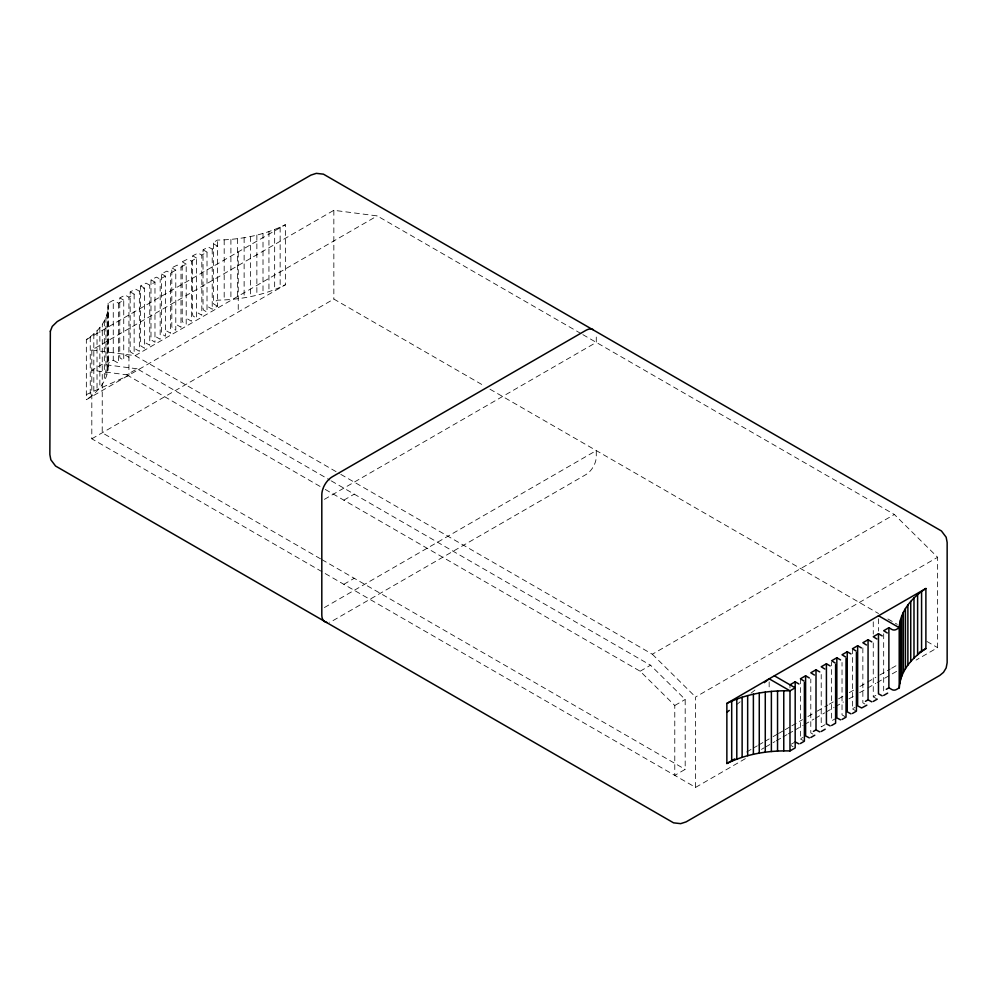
<?xml version="1.0" encoding="UTF-8"?>
<svg xmlns="http://www.w3.org/2000/svg" width="997" height="997" viewBox="0 0 997 997"><rect width="100%" height="100%" fill="white"/><g stroke="black" fill="none" stroke-linecap="round" stroke-linejoin="round"><path stroke-width="0.75" stroke-dasharray="4.99 3.74" d="M107.888 310.341L108.125 303.163L113.259 300.284L118.531 303.163L123.74 300.159L123.74 360.266L120.151 358.023L119.752 356.552L119.752 297.866L125.211 295.162L128.937 297.156L134.146 294.152L134.146 354.259L130.557 352.016L130.158 350.545L130.158 291.847L135.617 289.155L139.356 291.149L144.553 288.145L144.553 348.24L140.963 346.009L140.577 344.538L140.577 285.84L146.023 283.148L149.762 285.142L154.971 282.126L154.971 342.233L151.382 340.002L150.983 338.531L150.983 279.833L156.442 277.141L160.168 279.123L165.377 276.119L165.377 336.226L161.788 333.983L161.389 332.512L161.389 273.826L166.848 271.122L170.587 273.116L175.784 270.112L175.784 330.219L172.194 327.976L171.808 326.505L171.808 267.807L177.254 265.115L180.993 267.109L186.202 264.105L186.202 324.199L182.601 321.969L182.214 320.498L182.214 261.8L187.673 259.108L191.399 261.102L196.608 258.086L196.608 318.193L193.019 315.962L192.62 314.479L192.62 255.793L198.079 253.101L201.818 255.082L207.015 252.079L207.015 312.186L203.425 309.942L203.027 308.472L203.027 249.786L208.485 247.082L212.224 249.076L217.433 246.072L214.305 244.265A2.941 1.695 0 0 1 213.832 242.221L217.433 240.065C240.775 239.629 264.367 235.192 285.366 224.699L285.366 284.806L86.34 399.71L86.34 339.603C96.572 332.811 105.869 322.878 107.888 310.341L107.888 370.448C105.869 382.985 96.572 392.918 86.34 399.71M107.888 370.448L108.224 306.764M736.534 704.667L740.16 701.788M751.04 693.177L755.863 689.338M108.224 366.859L108.125 363.269L113.259 360.229L113.259 300.284M86.34 339.603L285.366 224.699M746.691 751.975L757.271 745.831M758.592 745.058L763.876 741.98M765.198 741.22L769.161 738.914M745.345 758.667L695.594 787.393L91.811 438.805L91.811 350.034L333.845 210.305L377.215 215.913L581.5 333.858M208.485 307.026L212.224 309.182L217.433 306.179L217.433 240.065M91.811 350.034L135.168 355.642L377.215 215.913M137.125 368.79L102.217 364.279L91.811 370.286L126.719 374.81L137.125 368.79L329.982 480.13M91.811 438.805L333.845 299.063L484.579 386.088M324.399 499.36L596.281 342.395L596.281 336.388A14.718 8.499 -60 0 0 595.932 333.472M343.84 500.158L354.247 494.151M343.84 584.304L354.247 578.297M324.399 607.547L596.281 450.582L596.281 456.589A14.718 8.499 -60 0 1 585.875 474.622L332.213 621.069A14.718 8.499 -60 0 1 329.521 622.215M340.812 474.373L652.337 654.231L894.371 514.489L937.629 557.273L937.629 647.651L916.118 660.076M640.136 671.218L650.543 665.211L685.188 699.47L685.188 769.36L674.782 775.367L674.782 705.49L640.136 671.218L324.96 489.265M674.782 705.49L685.188 699.47M695.594 787.393L695.594 697.015L937.629 557.273M773.161 736.596L777.174 734.291M778.507 733.518L783.841 730.427M785.175 729.667L790.521 726.576M791.855 725.804L802.523 719.647M807.869 716.569L815.87 711.945M817.204 711.173L827.884 705.004M829.217 704.231L833.23 701.925M838.564 698.835L843.898 695.756M849.245 692.678L854.579 689.6M859.913 686.509L875.865 677.299M761.484 749.358L764.176 747.8M765.522 747.027L774.931 741.594M776.277 740.808L781.66 737.705M782.994 736.933L787.032 734.602M788.378 733.829L793.762 730.714M795.108 729.941L803.171 725.28M804.517 724.507L813.926 719.074M815.272 718.301L824.681 712.867M826.027 712.082L834.09 707.434M835.436 706.649L843.512 702M848.883 698.897L854.267 695.781M859.638 692.678L866.368 688.802M867.714 688.017L875.777 683.369M877.123 682.584L897.3 670.944M791.282 744.173L793.886 742.665M800.392 678.807L800.392 738.914L802.996 737.406M825.117 724.632L821.216 726.888L821.216 674.495M836.832 717.877L831.623 720.881L831.623 662.32M852.447 648.76L852.447 708.855L855.04 707.359M873.26 642.903L873.26 696.841L875.865 695.333M879.79 675.044L890.321 668.999M891.642 668.252L896.914 665.223M217.433 306.179L214.305 304.372A2.941 1.695 0 0 1 214.305 301.966L217.433 300.159C240.775 299.736 264.367 295.299 285.366 284.806M86.34 394.613L128.937 375.296L128.937 297.156M582.846 334.631L894.371 514.489M489.963 389.191L878.507 613.516M887.903 618.95L897.312 624.371M926.886 641.445L937.629 647.651M203.425 250.01L207.015 252.079M193.019 256.017L196.608 258.086M182.601 262.024L186.202 264.105M172.194 268.043L175.784 270.112M161.788 274.05L165.377 276.119M151.382 280.057L154.971 282.126M873.26 696.841L876.388 698.635M198.079 313.033L201.818 315.189L201.818 255.082M140.963 286.064L144.553 288.145M864.935 704.044L862.854 702.848L862.854 645.832M187.673 319.04L191.399 321.196L191.399 261.102M130.557 292.084L134.146 294.152M852.447 708.855L855.563 710.662M177.254 325.059L180.993 327.215L180.993 267.109M120.151 298.091L123.74 300.159M845.157 716.669L842.029 714.874L842.029 662.469M166.848 331.066L170.587 333.222L170.587 273.116M156.442 337.073L160.168 339.229L160.168 279.123M146.023 343.08L149.762 345.236L149.762 285.142M812.879 734.104L810.798 732.895L810.798 678.957M135.617 349.1L139.356 351.256L139.356 291.149M800.392 738.914L803.52 740.709M135.168 355.642L339.466 473.6M125.211 355.106L128.937 357.262M791.02 745.519L793.101 746.728M331.328 480.915L650.543 665.211M113.259 360.229L118.531 363.269L118.531 303.163M126.719 374.81L323.614 488.48M320.56 558.843L102.217 432.785L102.292 324.299M321.906 559.616L685.188 769.36M652.337 654.231L695.594 697.015M883.678 633.805L883.678 690.821M878.469 618.776L878.469 631.113M873.26 621.792L873.26 634.117M789.985 684.814L789.985 687.893M769.161 681.886L769.161 689.588M333.845 210.305L333.845 299.063M280.145 227.191L280.145 287.298M274.661 229.484L274.661 289.591M268.941 231.566L268.941 291.672M263.009 233.448L263.009 293.542M256.865 235.093L256.865 295.199M250.571 236.526L250.571 296.62M244.128 237.71L244.128 297.816M238.246 252.079L238.246 312.186M237.56 238.669L237.56 298.764M230.905 239.38L230.905 299.474M224.188 239.841L224.188 299.947M213.445 243.069L213.445 303.163M212.224 249.076L212.224 309.182M108.125 303.163L108.125 363.269M107.128 313.905L107.128 374.012M105.931 317.432L105.931 377.539M104.324 320.897L104.324 381.004M99.85 327.602L99.85 387.708M97.033 330.805L97.033 390.899M93.818 333.87L93.818 393.977M90.253 336.812L90.253 396.918"/><path stroke-width="1.5" d="M899.294 687.818C900.079 671.006 912.405 657.359 925.889 648.598L925.889 588.492C912.405 597.253 900.079 610.899 899.294 627.724L899.294 687.818L896.166 689.625A2.941 1.695 0 0 1 892.003 689.625L888.875 687.818L886.271 689.326M726.863 712.332L729.281 710.412M764.325 682.633L769.161 678.807L925.889 588.492M789.985 684.814L795.182 681.811L795.182 747.924L789.985 750.928C768.4 750.405 746.367 753.919 726.863 763.503L726.863 703.408L769.161 678.807L789.985 690.821L795.182 687.818L774.37 675.804M726.863 763.503L734.801 758.891M809.327 677.96L805.601 675.804L800.392 678.807L803.981 681.038M819.746 671.941L816.007 669.785L810.798 672.801L814.399 675.031M830.152 665.934L826.413 663.778L821.216 666.781L824.806 669.024M840.558 659.927L836.832 657.771L831.623 660.774L835.212 663.017M850.977 653.92L847.238 651.764L842.029 654.767L845.618 656.998M861.383 647.9L857.644 645.744L852.447 648.76L856.037 650.991M871.789 641.894L868.063 639.738L862.854 642.741L866.443 644.984M882.195 635.887L878.469 633.731L873.26 636.734L876.849 638.977M878.469 615.697L899.294 627.724L896.166 629.518A2.941 1.695 0 0 1 892.003 629.518L888.875 627.724L883.678 630.727L887.268 632.958M813.402 731.399L816.007 729.891L819.746 731.885M865.458 701.34L868.063 699.844L871.789 701.838M800.392 743.513L804.38 741.207L804.38 682.521M810.798 737.506L814.786 735.2M821.216 731.486L825.192 729.193M831.623 725.48L835.611 723.174L835.611 664.488M842.029 719.473L846.017 717.167L846.017 658.469M852.447 713.466L856.423 711.16L856.423 652.462M866.842 705.153L862.093 707.77M873.26 701.439L877.248 699.134M883.678 695.432L887.654 693.127M919.296 652.374L925.889 648.598M726.863 703.408C746.367 693.825 768.4 690.31 789.985 690.821L789.985 750.928M882.195 695.819L878.469 693.837L878.469 633.731M861.383 707.845L857.644 705.851L857.644 645.744M850.977 713.852L847.238 711.858L847.238 651.764M840.558 719.859L836.832 717.877L836.832 657.771M830.152 725.878L826.413 723.884L826.413 663.778M809.327 737.892L805.601 735.898L805.601 675.804M798.921 743.899L795.182 741.918M795.182 681.811L798.921 683.967M921.577 591.508L921.577 651.614M917.614 594.673L917.614 654.78M913.987 597.976L913.987 658.082M910.747 601.403L910.747 661.51M907.881 604.942L907.881 665.049M905.426 608.581L905.426 668.688M903.357 612.308L903.357 672.414M901.712 616.096L901.712 676.203M900.478 619.935L900.478 680.041M899.668 623.823L899.668 683.917M888.875 627.724L888.875 687.818M868.063 639.738L868.063 699.844M816.007 669.785L816.007 729.891M783.767 690.771L783.767 750.866M777.548 690.958L777.548 751.065M771.379 691.407L771.379 751.501M765.272 692.092L765.272 752.199M759.265 693.027L759.265 753.121M753.383 694.199L753.383 754.293M747.663 695.594L747.663 755.701M742.129 697.227L742.129 757.334M736.795 699.084L736.795 759.191M731.698 701.14L731.698 761.247M327.016 622.464A14.718 8.499 -60 0 1 321.807 615.062L321.807 494.848A14.718 8.499 -60 0 1 332.213 476.828L585.875 330.368A14.718 8.499 -60 0 1 593.24 329.646M50.349 331.203L49.85 454.532L50.835 459.767L55.558 466.035L673.561 822.837L680.677 823.647L686.123 821.877L939.785 675.43L943.474 672.364L946.165 667.915L947.15 662.681L947.15 542.468L946.165 537.233L941.442 530.965L323.439 174.163L316.323 173.353L310.877 175.123L57.215 321.57L52.255 326.405L50.349 331.203"/></g></svg>
